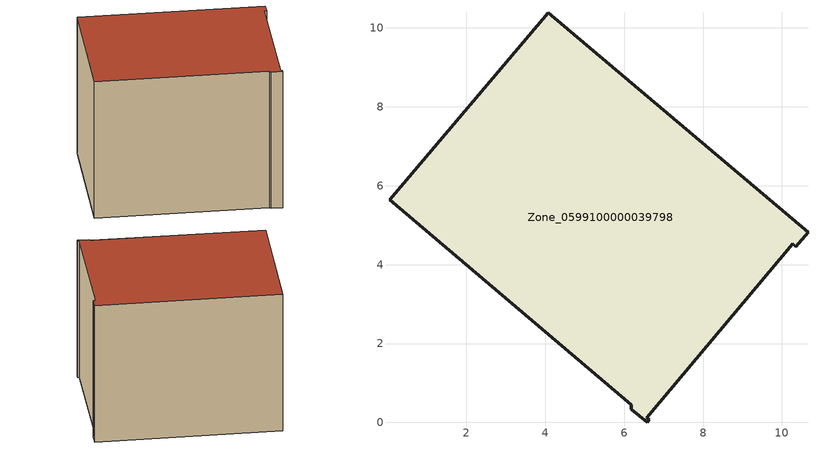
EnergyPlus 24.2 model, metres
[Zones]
Zone_0599100000039798
 floor ground (C_G): 4.08,10.39 10.66,4.82 10.35,4.46 10.27,4.53 6.58,0.12 6.64,0.07 6.58,0 6.18,0.34 6.18,0.45 0.05,5.64 z0.07
 wall outside (C_F): 10.35,4.46 10.66,4.82 4.08,10.39 0.05,5.64 6.18,0.45 6.18,0.34 6.58,0 6.64,0.07 6.58,0.12 10.27,4.53 10.35,4.46 z0.07:7.12
 roof outside (C_R): 10.66,4.82 4.08,10.39 0.05,5.64 6.18,0.45 6.18,0.34 6.58,0 6.64,0.07 6.58,0.12 10.27,4.53 10.35,4.46 z7.12
[BUILDING]
Pand.0599100000039798: North Axis=0; Terrain=City; Loads Convergence Tolerance Value=0.04; Temperature Convergence Tolerance Value=0.4; Solar Distribution=FullExterior; Maximum Number of Warmup Days=25; Minimum Number of Warmup Days=1
[Site:Location]
Rotterdam.The.Hague.AP_ZH_NLD Design_Conditions: Latitude=51.96; Longitude=4.45; Time Zone=1; Elevation=-4.5
[SITE:GROUNDTEMPERATURE:BUILDINGSURFACE]
18, 18, 18, 18, 18, 18, 18, 18, 18, 18, 18, 18
[MATERIAL] Thermal Absorptance=0.9; Solar Absorptance=0.7; Visible Absorptance=0.7
Name | Roughness | Thickness | Conductivity | Density | Specific Heat
G.TC.1946-1964 | MediumSmooth | 0.15 | 1 | 540 | 1210
F.TC.1946-1964 | Rough | 0.3 | 0.857143 | 1920 | 840
R.TC.1946-1964 | MediumRough | 0.2 | 0.235294 | 1500 | 1000
[CONSTRUCTION]
C_G: G.TC.1946-1964
C_F: F.TC.1946-1964
C_R: R.TC.1946-1964
[ZONE]
Zone_0599100000039798: Type=1; Multiplier=1; Ceiling Height=Autocalculate; Volume=Autocalculate; Floor Area=autocalculate; Part of Total Floor Area=Yes
[ZONEINFILTRATION:DESIGNFLOWRATE]
Infil_Zone_0599100000039798: Zone or ZoneList or Space or SpaceList=Zone_0599100000039798; Schedule=AlwaysOn; Design Flow Rate Calculation Method=Flow/Area; Flow Rate per Floor Area=0.003; Constant Term Coefficient=1; Temperature Term Coefficient=0; Velocity Term Coefficient=0; Velocity Squared Term Coefficient=0
[HVACTEMPLATE:ZONE:IDEALLOADSAIRSYSTEM]
Zone_0599100000039798: Maximum Heating Supply Air Temperature=50; Minimum Cooling Supply Air Temperature=13; Maximum Heating Supply Air Humidity Ratio=0.0156; Minimum Cooling Supply Air Humidity Ratio=0.0077; Heating Limit=NoLimit; Cooling Limit=NoLimit; Dehumidification Control Type=ConstantSensibleHeatRatio; Cooling Sensible Heat Ratio=0.7; Dehumidification Setpoint=60; Humidification Control Type=None; Humidification Setpoint=30; Outdoor Air Method=None; Outdoor Air Flow Rate per Person=0.00944; Outdoor Air Flow Rate per Zone Floor Area=0; Outdoor Air Flow Rate per Zone=0; Demand Controlled Ventilation Type=None; Outdoor Air Economizer Type=NoEconomizer; Heat Recovery Type=None; Sensible Heat Recovery Effectiveness=0.7; Latent Heat Recovery Effectiveness=0.65
[ZONECONTROL:THERMOSTAT]
ThermostatControl_Zone_0599100000039798: Zone or ZoneList=Zone_0599100000039798; Control Type Schedule=DualSetpointControlType; Control 1=Thermostat_Zone_0599100000039798; Temperature Difference Between Cutout And Setpoint=0
[THERMOSTATSETPOINT:DUALSETPOINT]
Thermostat_Zone_0599100000039798: Heating Setpoint Temperature Schedule=HeatingSetpoint_Zone_0599100000039798; Cooling Setpoint Temperature Schedule=CoolingSetpoint_Zone_0599100000039798
[SCHEDULE:COMPACT]
HeatingSetpoint_Zone_0599100000039798: Through: 12/31, For: AllDays, Until: 24:00, 21
CoolingSetpoint_Zone_0599100000039798: Through: 12/31, For: AllDays, Until: 24:00, 24
DualSetpointControlType: Through: 12/31, For: AllDays, Until: 24:00, 4
AlwaysOn: Through: 12/31, For: AllDays, Until: 24:00, 1
